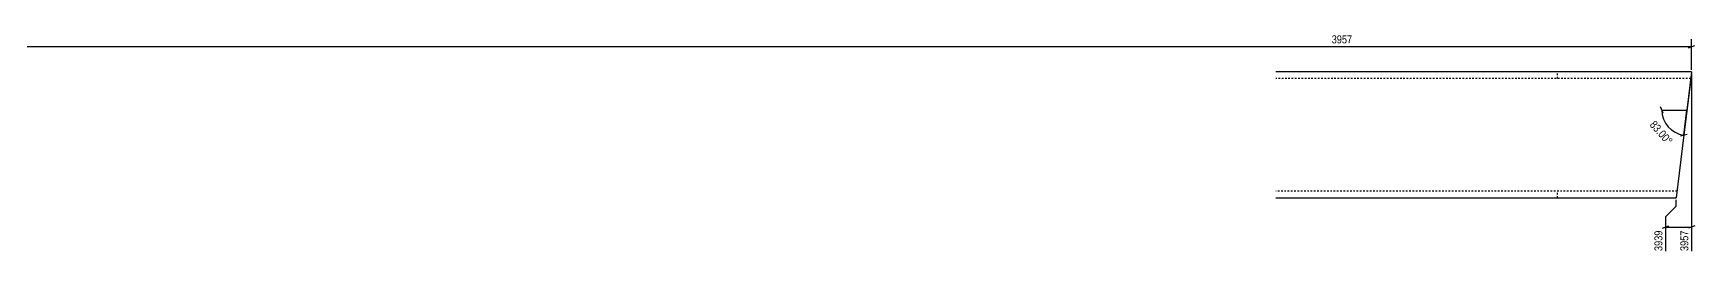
# Model space of a CAD drawing. Header units: millimetres. Extents: x 8 to 13860, y 5 to 267.
# Drawn here: x 11878 to 13860, y 5 to 267 of the extents above; entities that cross this region are included whole.
import ezdxf

# ---------------------------------------------------------------- set-up
doc = ezdxf.new("R2010")
doc.units = ezdxf.units.MM
doc.linetypes.add('DXK_LINE_DOT2', pattern=[3.9198, 1.9599, -1.9599])
doc.layers.add('MÅLSÆTNING', color=7, linetype='Continuous')
doc.layers.add('STÅL', color=7, linetype='Continuous')
doc.styles.add('Arial Narrow', font='ARIALN.TTF', dxfattribs={"height": 0.2})

msp = doc.modelspace()

# ---------------------------------------------------------------- linework, layer by layer
at = {"layer": 'MÅLSÆTNING', "color": 7, "linetype": 'Continuous'}
for p, q in [((13856.3, 223.4), (13856.3, 259.8)), ((9899.3, 250.9), (13856.3, 250.9)), ((13852.5, 249.4), (13860, 252.4)), ((13856, 218.4), (13847, 145.6)), ((13856.3, 218.4), (13856.3, 7.5)), ((13822.2, 171.6), (13819.2, 179.1)), ((13820.7, 175.4), (13850.7, 175.4)), ((13847, 145.6), (13850.7, 175.4)), ((13843.1, 144.5), (13850.9, 146.6)), ((13825.4, 48.6), (13837.9, 61.1)), ((13837.9, 61.1), (13837.9, 68.4)), ((13825.4, 7.5), (13825.4, 48.6)), ((13821.6, 34.6), (13829.1, 37.6)), ((13825.4, 36.1), (13856.3, 36.1)), ((13860, 37.6), (13852.5, 34.6))]:
    msp.add_line(p, q, dxfattribs=at)
msp.add_arc((13850.7, 175.4), 30, 180, 263, dxfattribs=at)
at = {"layer": 'STÅL', "color": 2, "linetype": 'Continuous'}
for p, q in [((13856.3, 220.9), (13360.3, 220.9)), ((13856.3, 220.9), (13837.9, 70.9)), ((13360.3, 70.9), (13837.9, 70.9))]:
    msp.add_line(p, q, dxfattribs=at)
at = {"layer": 'STÅL', "color": 7, "linetype": 'DXK_LINE_DOT2'}
for p, q in [((13696.3, 212.9), (13696.3, 220.9)), ((13855.3, 212.9), (13360.3, 212.9)), ((13838.8, 78.9), (13360.3, 78.9)), ((13696.3, 70.9), (13696.3, 78.9))]:
    msp.add_line(p, q, dxfattribs=at)

# ---------------------------------------------------------------- next in the draw order: wipeouts: each hides what was drawn before it
at = {"color": 0}
for points in [[(13453.2, 252.8), (13453.2, 266.8), (13424.9, 266.8), (13424.9, 252.8)], [(13827.2, 130), (13837.7, 139.3), (13813.3, 166.8), (13802.8, 157.6)]]:
    msp.add_wipeout(points, dxfattribs=at).dxf.layer = 'MÅLSÆTNING'
at = {"color": 0, "linetype": 'Continuous'}
for points in [[(13823.4, 33.9), (13809.4, 33.9), (13809.4, 5.5), (13823.4, 5.5)], [(13854.3, 33.9), (13840.3, 33.9), (13840.3, 5.5), (13854.3, 5.5)]]:
    msp.add_wipeout(points, dxfattribs=at).dxf.layer = 'MÅLSÆTNING'

# ---------------------------------------------------------------- next in the draw order: texts
at = {"layer": 'MÅLSÆTNING', "color": 3, "style": 'Arial Narrow'}
msp.add_text('3957', height=9.54, dxfattribs=at).set_placement((13426.9, 254.8))
msp.add_text('83.00°', height=9.54, rotation=-48.5009, dxfattribs=at).set_placement((13805.6, 157.4))
at = {"layer": 'MÅLSÆTNING', "color": 3, "linetype": 'Continuous', "style": 'Arial Narrow'}
for s, p in [('3939', (13821.4, 7.5)), ('3957', (13852.3, 7.5))]:
    msp.add_text(s, height=9.54, rotation=90.0002, dxfattribs=at).set_placement(p)

doc.saveas('drawing.dxf')
